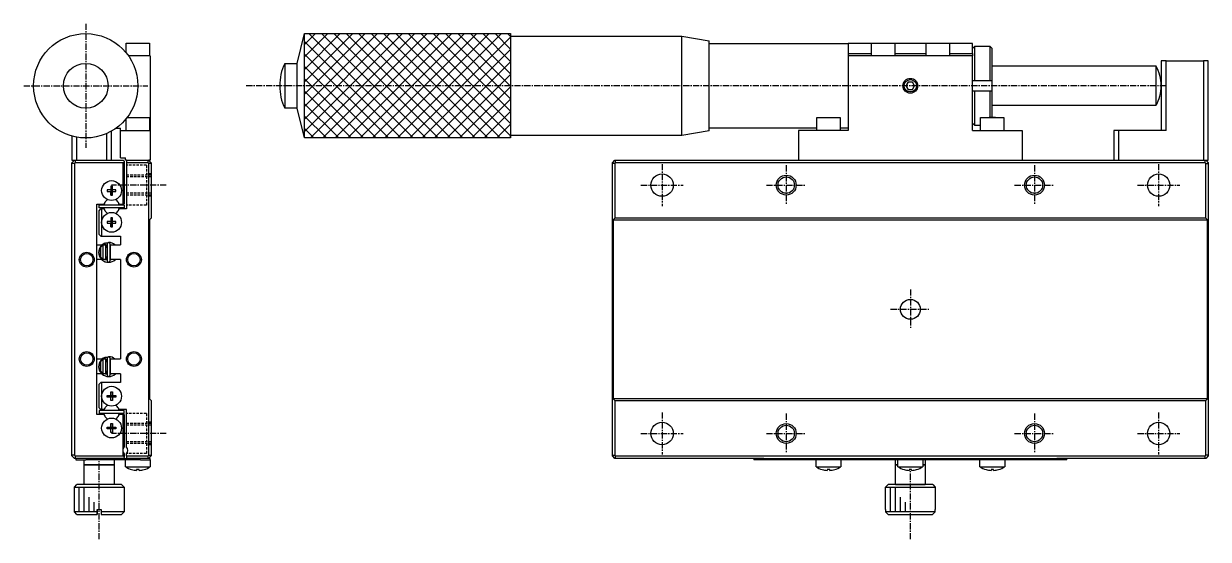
# Model space of a CAD drawing. Extents: x 32 to 545, y 32 to 338.
# Drawn here: x 306.1 to 544.7, y 162.8 to 266.6 of the extents above; entities that cross this region are included whole.
import ezdxf

# ---------------------------------------------------------------- set-up
doc = ezdxf.new("R2010")
doc.units = 0
doc.linetypes.add('CENTER', pattern=[2, 1.25, -0.25, 0.25, -0.25])
doc.linetypes.add('DASHED', pattern=[0.75, 0.5, -0.25])
doc.layers.get('0').update_dxf_attribs({"linetype": 'CONTINUOUS'})
doc.layers.add('CENTER', color=1, linetype='CENTER')

msp = doc.modelspace()

# ---------------------------------------------------------------- linework, layer by layer
at = {"color": 7, "linetype": 'CONTINUOUS'}
for p, q in [((326.8, 262.7), (331.5, 262.7)), ((326.8, 260.720234), (326.8, 262.7)), ((331.5, 262.7), (331.5, 260.1)), ((361.205071, 258.6), (362.705071, 264.6)), ((362.705071, 243.6), (362.705071, 264.6)), ((362.705071, 264.6), (404.205071, 264.6)), ((362.705071, 243.6), (362.705071, 264.6)), ((362.705071, 264.6), (404.205071, 264.6)), ((404.205071, 264.6), (404.205071, 243.6)), ((404.205071, 264.6), (404.205071, 243.6)), ((404.205071, 264.1), (438.705071, 264.1)), ((438.705071, 244.1), (438.705071, 264.1)), ((438.705071, 264.1), (444.205071, 263.183333)), ((444.205071, 245.016667), (444.205071, 263.183333)), ((444.205071, 262.6), (472.205071, 262.6)), ((476.855071, 262.6), (472.205071, 262.6)), ((472.205071, 262.6), (472.205071, 260.6)), ((476.855071, 262.7), (481.555071, 262.7)), ((476.855071, 260.1), (476.855071, 262.7)), ((481.555071, 262.7), (481.555071, 260.1)), ((487.855071, 262.6), (481.555071, 262.6)), ((487.855071, 262.7), (492.555071, 262.7)), ((487.855071, 260.1), (487.855071, 262.7)), ((492.555071, 262.7), (492.555071, 260.1)), ((497.205071, 262.6), (492.555071, 262.6)), ((497.205071, 260.6), (497.205071, 262.6)), ((331.65, 260.1), (327.266844, 260.1)), ((331.65, 260.1), (331.65, 245.1)), ((472.205071, 260.6), (472.205071, 260.1)), ((472.205071, 260.6), (476.855071, 260.6)), ((497.205071, 260.1), (472.205071, 260.1)), ((472.205071, 260.1), (472.205071, 245.1)), ((481.555071, 260.6), (487.855071, 260.6)), ((492.555071, 260.6), (497.205071, 260.6)), ((497.205071, 261.6), (497.705071, 262.1)), ((497.205071, 260.6), (497.205071, 260.1)), ((497.205071, 245.1), (497.205071, 260.1)), ((497.705071, 255.1), (497.705071, 262.1)), ((497.705071, 262.1), (500.705071, 262.1)), ((500.705071, 262.1), (500.705071, 255.1)), ((500.705071, 262.1), (501.205071, 261.6)), ((501.205071, 255.1), (501.205071, 261.6)), ((309.65, 259.6), (309.799219, 259.749219)), ((309.65, 259.508327), (309.65, 259.6)), ((358.705071, 258.6), (358.705071, 249.6)), ((358.705071, 258.6), (361.205071, 258.6)), ((361.205071, 249.6), (361.205071, 258.6)), ((501.205071, 258.1), (534.133274, 258.1)), ((534.133274, 258.1), (534.133274, 250.1)), ((535.205071, 259.1), (535.205071, 245.1)), ((536.205071, 259.1), (535.205071, 259.1)), ((536.205071, 259.1), (543.705071, 259.1)), ((536.205071, 245.1), (536.205071, 259.1)), ((543.705071, 259.1), (543.705071, 239.1)), ((544.705071, 259.1), (543.705071, 259.1)), ((544.705071, 239.1), (544.705071, 259.1)), ((484.265283, 254.846048), (483.839081, 254.092157)), ((483.839081, 254.092157), (484.265283, 254.846048)), ((483.839081, 254.092157), (484.278868, 253.346109)), ((484.278868, 253.346109), (483.839081, 254.092157)), ((485.131273, 254.853891), (484.265283, 254.846048)), ((484.278868, 253.346109), (485.144858, 253.353952)), ((485.57106, 254.107843), (485.131273, 254.853891)), ((485.144858, 253.353952), (485.57106, 254.107843)), ((497.705071, 255.1), (497.205071, 255.1)), ((497.205071, 253.1), (497.705071, 253.1)), ((500.705071, 255.1), (497.705071, 255.1)), ((497.705071, 246.1), (497.705071, 253.1)), ((497.705071, 253.1), (500.705071, 253.1)), ((501.205071, 255.1), (500.705071, 255.1)), ((500.705071, 253.1), (500.705071, 247.7)), ((500.705071, 253.1), (501.205071, 253.1)), ((501.205071, 253.1), (501.205071, 255.1)), ((501.205071, 247.7), (501.205071, 253.1)), ((361.205071, 249.6), (358.705071, 249.6)), ((362.705071, 243.6), (361.205071, 249.6)), ((534.133274, 250.1), (501.205071, 250.1)), ((326.8, 245.1), (326.8, 247.479766)), ((326.974062, 247.7), (331.5, 247.7)), ((331.5, 247.7), (331.5, 245.1)), ((465.855071, 247.7), (470.555071, 247.7)), ((465.855071, 245.1), (465.855071, 247.7)), ((470.555071, 247.7), (470.555071, 245.1)), ((497.705071, 246.1), (497.205071, 246.6)), ((498.855071, 246.1), (497.705071, 246.1)), ((498.855071, 247.7), (503.555071, 247.7)), ((498.855071, 245.1), (498.855071, 247.7)), ((501.840156, 247.7), (500.569985, 247.7)), ((503.555071, 247.7), (503.555071, 245.1)), ((315.85, 243.980217), (315.85, 239.1)), ((316.85, 239.1), (316.85, 243.755436)), ((322.85, 244.476591), (322.85, 239.1)), ((323.85, 239.1), (323.85, 244.978048)), ((324.814414, 245.6), (325.65, 245.6)), ((325.65, 245.1), (325.65, 245.6)), ((325.65, 239.6), (325.65, 245.1)), ((325.65, 245.1), (331.65, 245.1)), ((331.65, 245.1), (331.65, 239.1)), ((404.205071, 243.6), (362.705071, 243.6)), ((404.205071, 243.6), (362.705071, 243.6)), ((438.705071, 244.1), (404.205071, 244.1)), ((444.205071, 245.016667), (438.705071, 244.1)), ((465.855071, 245.6), (444.205071, 245.6)), ((472.205071, 245.1), (462.205071, 245.1)), ((462.205071, 245.1), (462.205071, 239.1)), ((472.205071, 245.6), (470.555071, 245.6)), ((497.205071, 245.1), (507.205071, 245.1)), ((507.205071, 245.1), (507.205071, 239.1)), ((525.705071, 245.1), (525.705071, 239.1)), ((526.705071, 245.1), (525.705071, 245.1)), ((536.205071, 245.1), (526.705071, 245.1)), ((526.705071, 239.1), (526.705071, 245.1)), ((316.35, 239.1), (315.85, 238.6)), ((315.85, 239.1), (316.35, 239.1)), ((315.85, 238.45), (315.85, 238.6)), ((316.35, 239.1), (316.5, 239.1)), ((316.5, 238.6), (316.35, 238.45)), ((316.5, 239.1), (326.15, 239.1)), ((316.5, 239.1), (316.5, 238.6)), ((326.15, 238.6), (316.5, 238.6)), ((325.65, 239.6), (326.65, 239.6)), ((326.15, 239.1), (326.35, 238.9)), ((326.35, 238.8), (326.15, 238.6)), ((326.15, 230.3), (326.15, 238.6)), ((326.35, 238.9), (326.35, 238.8)), ((326.35, 238.8), (326.35, 230.3)), ((326.65, 239.1), (326.65, 239.6)), ((326.85, 239.1), (326.65, 239.1)), ((326.85, 239.1), (331.2, 239.1)), ((326.85, 239.1), (326.85, 238.6)), ((331.2, 238.6), (326.85, 238.6)), ((326.85, 238.6), (326.85, 229.3)), ((331.2, 239.1), (331.35, 239.1)), ((331.2, 238.6), (331.2, 239.1)), ((331.35, 238.45), (331.2, 238.6)), ((331.85, 238.6), (331.35, 239.1)), ((331.65, 239.1), (331.35, 239.1)), ((331.85, 238.6), (331.85, 238.45)), ((424.705071, 238.6), (425.205071, 239.1)), ((424.705071, 238.45), (424.705071, 238.6)), ((425.205071, 239.1), (425.355071, 239.1)), ((425.355071, 238.6), (425.205071, 238.45)), ((425.355071, 238.6), (425.355071, 239.1)), ((425.355071, 239.1), (462.205071, 239.1)), ((544.055071, 238.6), (425.355071, 238.6)), ((462.205071, 239.1), (507.205071, 239.1)), ((507.205071, 239.1), (544.055071, 239.1)), ((544.055071, 238.6), (544.055071, 239.1)), ((544.055071, 239.1), (544.205071, 239.1)), ((544.205071, 238.45), (544.055071, 238.6)), ((544.205071, 239.1), (544.705071, 238.6)), ((544.205071, 239.1), (544.705071, 239.1)), ((544.705071, 238.6), (544.705071, 238.45)), ((316.35, 238.45), (315.85, 238.45)), ((315.85, 179.75), (315.85, 238.45)), ((316.35, 238.45), (316.35, 179.75)), ((331.35, 179.75), (331.35, 238.45)), ((331.85, 238.45), (331.35, 238.45)), ((331.85, 238.45), (331.85, 227.45)), ((424.705071, 233.8), (424.705071, 238.45)), ((425.205071, 238.45), (424.705071, 238.45)), ((425.205071, 238.45), (425.205071, 227.45)), ((544.205071, 227.45), (544.205071, 238.45)), ((544.205071, 238.45), (544.705071, 238.45)), ((544.705071, 238.45), (544.705071, 233.8)), ((323.67, 233.886361), (323.67, 233.18)), ((324.03, 233.886361), (323.67, 233.886361)), ((323.67, 233.886361), (323.67, 233.18)), ((324.03, 233.18), (324.03, 233.886361)), ((424.705071, 232.2), (424.705071, 233.8)), ((544.705071, 233.8), (544.705071, 232.2)), ((322.963639, 233.18), (322.963639, 232.82)), ((323.67, 233.18), (322.963639, 233.18)), ((322.963639, 232.82), (323.67, 232.82)), ((323.680372, 233.169628), (323.67, 233.18)), ((323.680372, 232.830372), (323.67, 232.82)), ((323.67, 232.82), (323.67, 232.113639)), ((323.67, 232.113639), (323.67, 232.82)), ((323.67, 232.113639), (324.03, 232.113639)), ((324.019628, 233.169628), (323.680372, 233.169628)), ((323.680372, 233.169628), (323.680372, 232.830372)), ((323.680372, 232.830372), (324.019628, 232.830372)), ((324.019628, 233.169628), (324.03, 233.18)), ((324.019628, 232.830372), (324.019628, 233.169628)), ((324.019628, 232.830372), (324.03, 232.82)), ((324.736361, 233.18), (324.03, 233.18)), ((324.03, 232.82), (324.736361, 232.82)), ((324.03, 232.113639), (324.03, 232.82)), ((324.736361, 232.82), (324.736361, 233.18)), ((424.705071, 227.4), (424.705071, 232.2)), ((544.705071, 232.2), (544.705071, 227.4)), ((320.85, 187.9), (320.85, 230.3)), ((320.85, 230.3), (322.305588, 230.3)), ((326.35, 230.1), (321.35, 230.1)), ((321.35, 229.5), (321.35, 230.1)), ((326.35, 229.5), (321.35, 229.5)), ((321.35, 228.95), (321.7, 229.3)), ((321.85, 229.3), (321.7, 229.3)), ((322.305588, 229.3), (321.85, 229.3)), ((321.85, 229.3), (321.85, 226.6)), ((322.475185, 230.59375), (322.305588, 230.3)), ((322.305588, 229.3), (322.475185, 229.00625)), ((325.394412, 230.3), (325.224815, 230.59375)), ((325.224815, 229.00625), (325.394412, 229.3)), ((325.394412, 230.3), (326.15, 230.3)), ((326.85, 229.3), (325.394412, 229.3)), ((326.15, 230.3), (326.35, 230.3)), ((326.35, 230.1), (326.35, 229.5)), ((321.35, 224.15), (321.35, 228.95)), ((322.963639, 226.78), (322.963639, 226.42)), ((323.67, 226.78), (322.963639, 226.78)), ((323.67, 227.486361), (323.67, 226.78)), ((324.03, 227.486361), (323.67, 227.486361)), ((323.67, 227.486361), (323.67, 226.78)), ((323.680372, 226.769628), (323.67, 226.78)), ((324.019628, 226.769628), (323.680372, 226.769628)), ((323.680372, 226.769628), (323.680372, 226.430372)), ((324.019628, 226.769628), (324.03, 226.78)), ((324.019628, 226.430372), (324.019628, 226.769628)), ((324.03, 226.78), (324.03, 227.486361)), ((324.736361, 226.78), (324.03, 226.78)), ((324.736361, 226.42), (324.736361, 226.78)), ((331.85, 227.45), (331.5, 227.1)), ((331.5, 227.1), (331.5, 191.1)), ((424.705071, 225.8), (424.705071, 227.4)), ((425.205071, 227.45), (424.855071, 227.1)), ((424.855071, 227.1), (424.855071, 191.1)), ((424.855071, 227.1), (544.555071, 227.1)), ((544.205071, 227.45), (425.205071, 227.45)), ((544.555071, 227.1), (544.205071, 227.45)), ((544.555071, 191.1), (544.555071, 227.1)), ((544.705071, 227.4), (544.705071, 225.8)), ((321.85, 226.6), (321.85, 223.8)), ((322.963639, 226.42), (323.67, 226.42)), ((323.680372, 226.430372), (323.67, 226.42)), ((323.67, 226.42), (323.67, 225.713639)), ((323.67, 225.713639), (323.67, 226.42)), ((323.67, 225.713639), (324.03, 225.713639)), ((323.680372, 226.430372), (324.019628, 226.430372)), ((324.019628, 226.430372), (324.03, 226.42)), ((324.03, 226.42), (324.736361, 226.42)), ((324.03, 225.713639), (324.03, 226.42)), ((424.705071, 192.4), (424.705071, 225.8)), ((544.705071, 225.8), (544.705071, 192.4)), ((320.85, 222.1), (321.972212, 222.1)), ((321.7, 223.8), (321.35, 224.15)), ((322.15, 222.045683), (321.65, 221.516515)), ((321.7, 223.8), (321.85, 223.8)), ((321.85, 223.8), (325.65, 223.8)), ((322.15, 222.045683), (322.15, 222.1)), ((322.15, 222.1), (322.65, 222.1)), ((322.15, 219.154317), (322.15, 222.045683)), ((322.448763, 222.392343), (322.465435, 222.399494)), ((322.464893, 222.399333), (322.54103, 222.142141)), ((322.469742, 222.393847), (322.470235, 222.398225)), ((322.469764, 222.38835), (322.469742, 222.393847)), ((322.470301, 222.381765), (322.469764, 222.38835)), ((322.470235, 222.398225), (322.4716, 222.402135)), ((322.47135, 222.374129), (322.470301, 222.381765)), ((322.472904, 222.365485), (322.47135, 222.374129)), ((322.4716, 222.402135), (322.47378, 222.404162)), ((322.474956, 222.355884), (322.472904, 222.365485)), ((322.47378, 222.404162), (322.505363, 222.416491)), ((322.477493, 222.345378), (322.474956, 222.355884)), ((322.480502, 222.334029), (322.477493, 222.345378)), ((322.483964, 222.321899), (322.480502, 222.334029)), ((322.487861, 222.309058), (322.483964, 222.321899)), ((322.492169, 222.295579), (322.487861, 222.309058)), ((322.496866, 222.281538), (322.492169, 222.295579)), ((322.501924, 222.267016), (322.496866, 222.281538)), ((322.507315, 222.252093), (322.501924, 222.267016)), ((322.505363, 222.416491), (322.53929, 222.427868)), ((322.513007, 222.236856), (322.507315, 222.252093)), ((322.518969, 222.221389), (322.513007, 222.236856)), ((322.525167, 222.205782), (322.518969, 222.221389)), ((322.531565, 222.190123), (322.525167, 222.205782)), ((322.527395, 222.424494), (323.217594, 222.557427)), ((322.538127, 222.1745), (322.531565, 222.190123)), ((322.544817, 222.159002), (322.538127, 222.1745)), ((322.53929, 222.427868), (322.573734, 222.437534)), ((322.54103, 222.142141), (322.560912, 222.099999)), ((322.551596, 222.143718), (322.544817, 222.159002)), ((322.558426, 222.128733), (322.551596, 222.143718)), ((322.565267, 222.114133), (322.558426, 222.128733)), ((322.572082, 222.1), (322.565267, 222.114133)), ((322.573734, 222.437534), (322.608607, 222.445466)), ((322.608607, 222.445466), (322.643825, 222.451645)), ((322.644992, 221.989148), (322.632528, 221.983856)), ((322.643825, 222.451645), (322.679301, 222.456055)), ((322.652559, 221.991095), (322.64728, 221.988955)), ((322.65, 222.1), (322.65, 219.1)), ((322.66537, 221.995756), (322.652559, 221.991095)), ((322.678405, 221.999756), (322.66537, 221.995756)), ((322.69163, 222.003084), (322.678405, 221.999756)), ((322.679301, 222.456055), (322.714948, 222.458688)), ((322.705008, 222.00573), (322.69163, 222.003084)), ((322.718503, 222.007686), (322.705008, 222.00573)), ((322.714948, 222.458688), (322.75068, 222.459538)), ((322.73208, 222.008946), (322.718503, 222.007686)), ((322.745701, 222.009506), (322.73208, 222.008946)), ((322.759329, 222.009367), (322.745701, 222.009506)), ((322.75068, 222.459538), (322.786409, 222.458601)), ((322.772927, 222.008528), (322.759329, 222.009367)), ((322.786459, 222.006994), (322.772927, 222.008528)), ((322.786409, 222.458601), (322.822047, 222.455881)), ((322.799888, 222.00477), (322.786459, 222.006994)), ((322.813179, 222.001863), (322.799888, 222.00477)), ((322.826298, 221.998284), (322.813179, 222.001863)), ((322.822047, 222.455881), (322.857508, 222.451384)), ((322.839209, 221.994043), (322.826298, 221.998284)), ((322.85188, 221.989154), (322.839209, 221.994043)), ((322.85, 221.990311), (322.85, 221.6)), ((322.86428, 221.983632), (322.85188, 221.989154)), ((322.857508, 222.451384), (322.892705, 222.445121)), ((322.876377, 221.977494), (322.86428, 221.983632)), ((322.888142, 221.970758), (322.876377, 221.977494)), ((322.899547, 221.963444), (322.888142, 221.970758)), ((322.892705, 222.445121), (322.927553, 222.437108)), ((322.910564, 221.955572), (322.899547, 221.963444)), ((322.921168, 221.947163), (322.910564, 221.955572)), ((322.931336, 221.938242), (322.921168, 221.947163)), ((322.927553, 222.437108), (322.961965, 222.427364)), ((322.941043, 221.928831), (322.931336, 221.938242)), ((322.950269, 221.918956), (322.941043, 221.928831)), ((322.958992, 221.908642), (322.950269, 221.918956)), ((322.967195, 221.897914), (322.958992, 221.908642)), ((322.961965, 222.427364), (322.995858, 222.415911)), ((322.974859, 221.886801), (322.967195, 221.897914)), ((322.981969, 221.875328), (322.974859, 221.886801)), ((322.988509, 221.863525), (322.981969, 221.875328)), ((322.994465, 221.851419), (322.988509, 221.863525)), ((322.995858, 222.415911), (323.029149, 222.402778)), ((323.020184, 218.783916), (323.020184, 222.333916)), ((323.029149, 222.402778), (323.030797, 222.402078)), ((323.470184, 222.333916), (323.470184, 218.783916)), ((323.650019, 222.055994), (323.470247, 222.09355)), ((323.65, 221.6), (323.65, 222.1)), ((323.65, 219.1), (323.65, 222.1)), ((323.65, 222.1), (325.65, 222.1)), ((325.65, 223.8), (325.65, 222.1)), ((321.65, 221.516515), (321.65, 219.683485)), ((321.65, 219.683485), (321.65, 221.516515)), ((321.65, 219.683485), (322.15, 219.154317)), ((322.65, 221.6), (323.020184, 221.6)), ((323.020184, 219.6), (322.65, 219.6)), ((322.85, 219.6), (322.85, 219.127521)), ((322.999826, 221.83904), (322.994465, 221.851419)), ((323.004579, 221.826416), (322.999826, 221.83904)), ((323.008715, 221.813577), (323.004579, 221.826416)), ((323.012226, 221.800553), (323.008715, 221.813577)), ((323.015104, 221.787374), (323.012226, 221.800553)), ((323.017343, 221.774071), (323.015104, 221.787374)), ((323.018938, 221.760674), (323.017343, 221.774071)), ((323.019885, 221.747214), (323.018938, 221.760674)), ((323.020184, 221.734432), (323.019885, 221.747214)), ((323.470184, 221.6), (323.65, 221.6)), ((323.65, 219.6), (323.470184, 219.6)), ((323.65, 219.6), (323.65, 221.6)), ((323.65, 219.6), (323.65, 221.6)), ((323.65, 219.1), (323.65, 219.6)), ((321.878832, 219.1), (320.85, 219.1)), ((321.878973, 219.1), (321.878872, 219.1)), ((322.15, 219.1), (322.15, 219.154317)), ((322.65, 219.1), (322.15, 219.1)), ((322.474263, 218.714617), (322.453256, 218.723542)), ((322.530153, 218.692842), (322.47378, 218.713669)), ((322.64728, 219.128876), (322.660406, 219.123794)), ((322.660406, 219.123794), (322.673324, 219.119548)), ((322.673324, 219.119548), (322.686449, 219.115965)), ((322.686449, 219.115965), (322.699747, 219.113056)), ((322.699747, 219.113056), (322.713182, 219.110832)), ((322.713182, 219.110832), (322.72672, 219.109299)), ((322.72672, 219.109299), (322.740323, 219.108462)), ((322.740323, 219.108462), (322.753954, 219.108325)), ((322.753954, 219.108325), (322.767577, 219.108889)), ((322.767577, 219.108889), (322.781155, 219.110152)), ((322.781155, 219.110152), (322.794651, 219.112109)), ((322.794651, 219.112109), (322.808029, 219.114757)), ((322.808029, 219.114757), (322.821251, 219.118085)), ((322.821251, 219.118085), (322.834284, 219.122085)), ((322.834284, 219.122085), (322.847093, 219.126743)), ((322.847093, 219.126743), (322.859644, 219.132046)), ((322.859644, 219.132046), (322.871905, 219.137978)), ((322.871905, 219.137978), (322.883844, 219.14452)), ((322.883844, 219.14452), (322.895433, 219.151655)), ((322.895433, 219.151655), (322.906642, 219.159361)), ((322.906642, 219.159361), (322.917445, 219.167616)), ((322.917445, 219.167616), (322.927815, 219.176398)), ((322.927815, 219.176398), (322.937729, 219.185681)), ((322.937729, 219.185681), (322.947163, 219.195441)), ((322.947163, 219.195441), (322.956098, 219.205652)), ((322.956098, 219.205652), (322.964512, 219.216286)), ((322.964512, 219.216286), (322.972387, 219.227317)), ((322.972387, 219.227317), (322.979708, 219.238717)), ((322.979708, 219.238717), (322.986458, 219.250456)), ((322.986458, 219.250456), (322.992623, 219.262505)), ((322.992623, 219.262505), (322.99819, 219.274836)), ((322.99819, 219.274836), (323.003149, 219.287418)), ((323.003149, 219.287418), (323.00749, 219.300222)), ((323.00749, 219.300222), (323.011204, 219.313216)), ((323.011204, 219.313216), (323.014283, 219.32637)), ((323.014283, 219.32637), (323.016722, 219.339654)), ((323.016722, 219.339654), (323.018517, 219.353037)), ((323.018517, 219.353037), (323.019664, 219.366488)), ((323.019664, 219.366488), (323.020161, 219.379975)), ((323.020161, 219.379975), (323.020184, 219.383399)), ((323.470246, 219.024597), (323.770722, 219.099647)), ((325.65, 219.1), (323.65, 219.1)), ((325.65, 219.1), (325.65, 199.1)), ((320.85, 199.1), (321.972212, 199.1)), ((322.15, 199.045683), (321.65, 198.516515)), ((321.65, 198.516515), (321.65, 196.683485)), ((321.65, 196.683485), (321.65, 198.516515)), ((322.15, 199.045683), (322.15, 199.1)), ((322.15, 199.1), (322.65, 199.1)), ((322.15, 196.154317), (322.15, 199.045683)), ((322.448763, 199.392343), (322.471447, 199.402028)), ((322.464893, 199.399333), (322.54103, 199.142141)), ((322.46973, 199.393573), (322.470193, 199.398004)), ((322.46978, 199.38803), (322.46973, 199.393573)), ((322.470341, 199.381406), (322.46978, 199.38803)), ((322.470193, 199.398004), (322.47156, 199.402067)), ((322.471413, 199.373738), (322.470341, 199.381406)), ((322.472987, 199.365069), (322.471413, 199.373738)), ((322.47156, 199.402067), (322.47378, 199.404162)), ((322.475055, 199.35545), (322.472987, 199.365069)), ((322.47378, 199.404162), (322.505363, 199.416491)), ((322.477607, 199.344933), (322.475055, 199.35545)), ((322.480626, 199.333578), (322.477607, 199.344933)), ((322.484096, 199.32145), (322.480626, 199.333578)), ((322.487998, 199.308617), (322.484096, 199.32145)), ((322.49231, 199.29515), (322.487998, 199.308617)), ((322.497007, 199.281128), (322.49231, 199.29515)), ((322.502062, 199.266628), (322.497007, 199.281128)), ((322.507447, 199.251732), (322.502062, 199.266628)), ((322.505363, 199.416491), (322.53929, 199.427868)), ((322.513133, 199.236525), (322.507447, 199.251732)), ((322.519085, 199.221092), (322.513133, 199.236525)), ((322.525272, 199.20552), (322.519085, 199.221092)), ((322.531658, 199.189898), (322.525272, 199.20552)), ((322.527395, 199.424494), (323.217594, 199.557427)), ((322.538207, 199.174314), (322.531658, 199.189898)), ((322.544882, 199.158855), (322.538207, 199.174314)), ((322.53929, 199.427868), (322.573734, 199.437534)), ((322.54103, 199.142141), (322.560912, 199.099999)), ((322.551645, 199.143609), (322.544882, 199.158855)), ((322.558458, 199.128662), (322.551645, 199.143609)), ((322.565284, 199.114098), (322.558458, 199.128662)), ((322.572082, 199.1), (322.565284, 199.114098)), ((322.573734, 199.437534), (322.608607, 199.445466)), ((322.608607, 199.445466), (322.643825, 199.451645)), ((322.644992, 198.989148), (322.632528, 198.983856)), ((322.643825, 199.451645), (322.679301, 199.456055)), ((322.652559, 198.991095), (322.64728, 198.988955)), ((322.65, 199.1), (322.65, 196.1)), ((322.65, 198.6), (323.020184, 198.6)), ((322.66537, 198.995756), (322.652559, 198.991095)), ((322.678405, 198.999756), (322.66537, 198.995756)), ((322.69163, 199.003084), (322.678405, 198.999756)), ((322.679301, 199.456055), (322.714948, 199.458688)), ((322.705008, 199.00573), (322.69163, 199.003084)), ((322.718503, 199.007686), (322.705008, 199.00573)), ((322.714948, 199.458688), (322.75068, 199.459538)), ((322.73208, 199.008946), (322.718503, 199.007686)), ((322.745701, 199.009506), (322.73208, 199.008946)), ((322.759329, 199.009367), (322.745701, 199.009506)), ((322.75068, 199.459538), (322.786409, 199.458601)), ((322.772927, 199.008528), (322.759329, 199.009367)), ((322.786459, 199.006994), (322.772927, 199.008528)), ((322.786409, 199.458601), (322.822047, 199.455881)), ((322.799888, 199.00477), (322.786459, 199.006994)), ((322.813179, 199.001863), (322.799888, 199.00477)), ((322.826298, 198.998284), (322.813179, 199.001863)), ((322.822047, 199.455881), (322.857508, 199.451384)), ((322.839209, 198.994043), (322.826298, 198.998284)), ((322.85188, 198.989154), (322.839209, 198.994043)), ((322.85, 198.990311), (322.85, 198.6)), ((322.86428, 198.983632), (322.85188, 198.989154)), ((322.857508, 199.451384), (322.892705, 199.445121)), ((322.876377, 198.977494), (322.86428, 198.983632)), ((322.888142, 198.970758), (322.876377, 198.977494)), ((322.899547, 198.963444), (322.888142, 198.970758)), ((322.892705, 199.445121), (322.927553, 199.437108)), ((322.910564, 198.955572), (322.899547, 198.963444)), ((322.921168, 198.947163), (322.910564, 198.955572)), ((322.931336, 198.938242), (322.921168, 198.947163)), ((322.927553, 199.437108), (322.961965, 199.427364)), ((322.941043, 198.928831), (322.931336, 198.938242)), ((322.950269, 198.918956), (322.941043, 198.928831)), ((322.958992, 198.908642), (322.950269, 198.918956)), ((322.967195, 198.897914), (322.958992, 198.908642)), ((322.961965, 199.427364), (322.995858, 199.415911)), ((322.974859, 198.886801), (322.967195, 198.897914)), ((322.981969, 198.875328), (322.974859, 198.886801)), ((322.988509, 198.863525), (322.981969, 198.875328)), ((322.994465, 198.851419), (322.988509, 198.863525)), ((322.999826, 198.83904), (322.994465, 198.851419)), ((322.995858, 199.415911), (323.029149, 199.402778)), ((323.004579, 198.826416), (322.999826, 198.83904)), ((323.008715, 198.813577), (323.004579, 198.826416)), ((323.012226, 198.800553), (323.008715, 198.813577)), ((323.015104, 198.787374), (323.012226, 198.800553)), ((323.017343, 198.774071), (323.015104, 198.787374)), ((323.018938, 198.760674), (323.017343, 198.774071)), ((323.019885, 198.747214), (323.018938, 198.760674)), ((323.020184, 198.734432), (323.019885, 198.747214)), ((323.020184, 195.783916), (323.020184, 199.333916)), ((323.029149, 199.402778), (323.030797, 199.402078)), ((323.470184, 199.333916), (323.470184, 195.783916)), ((323.470184, 198.6), (323.65, 198.6)), ((323.650019, 199.055994), (323.470247, 199.09355)), ((323.65, 198.6), (323.65, 199.1)), ((323.65, 196.1), (323.65, 199.1)), ((323.65, 199.1), (325.65, 199.1)), ((323.65, 196.6), (323.65, 198.6)), ((323.65, 196.6), (323.65, 198.6)), ((321.878832, 196.1), (320.85, 196.1)), ((321.65, 196.683485), (322.15, 196.154317)), ((321.878973, 196.1), (321.878872, 196.1)), ((322.15, 196.1), (322.15, 196.154317)), ((322.65, 196.1), (322.15, 196.1)), ((322.474263, 195.714617), (322.453256, 195.723542)), ((322.468753, 195.71785), (322.465126, 195.718464)), ((322.530153, 195.692842), (322.47378, 195.713669)), ((322.64728, 196.128876), (322.660406, 196.123794)), ((323.020184, 196.6), (322.65, 196.6)), ((322.660406, 196.123794), (322.673324, 196.119548)), ((322.673324, 196.119548), (322.686449, 196.115965)), ((322.686449, 196.115965), (322.699747, 196.113056)), ((322.699747, 196.113056), (322.713182, 196.110832)), ((322.713182, 196.110832), (322.72672, 196.109299)), ((322.72672, 196.109299), (322.740323, 196.108462)), ((322.740323, 196.108462), (322.753954, 196.108325)), ((322.753954, 196.108325), (322.767577, 196.108889)), ((322.767577, 196.108889), (322.781155, 196.110152)), ((322.781155, 196.110152), (322.794651, 196.112109)), ((322.794651, 196.112109), (322.808029, 196.114757)), ((322.808029, 196.114757), (322.821251, 196.118085)), ((322.821251, 196.118085), (322.834284, 196.122085)), ((322.834284, 196.122085), (322.847093, 196.126743)), ((322.847093, 196.126743), (322.859644, 196.132046)), ((322.85, 196.6), (322.85, 196.127521)), ((322.859644, 196.132046), (322.871905, 196.137978)), ((322.871905, 196.137978), (322.883844, 196.14452)), ((322.883844, 196.14452), (322.895433, 196.151655)), ((322.895433, 196.151655), (322.906642, 196.159361)), ((322.906642, 196.159361), (322.917445, 196.167616)), ((322.917445, 196.167616), (322.927815, 196.176398)), ((322.927815, 196.176398), (322.937729, 196.185681)), ((322.937729, 196.185681), (322.947163, 196.195441)), ((322.947163, 196.195441), (322.956098, 196.205652)), ((322.956098, 196.205652), (322.964512, 196.216286)), ((322.964512, 196.216286), (322.972387, 196.227317)), ((322.972387, 196.227317), (322.979708, 196.238717)), ((322.979708, 196.238717), (322.986458, 196.250456)), ((322.986458, 196.250456), (322.992623, 196.262505)), ((322.992623, 196.262505), (322.99819, 196.274836)), ((322.99819, 196.274836), (323.003149, 196.287418)), ((323.003149, 196.287418), (323.00749, 196.300222)), ((323.00749, 196.300222), (323.011204, 196.313216)), ((323.011204, 196.313216), (323.014283, 196.32637)), ((323.014283, 196.32637), (323.016722, 196.339654)), ((323.016722, 196.339654), (323.018517, 196.353037)), ((323.018517, 196.353037), (323.019664, 196.366488)), ((323.019664, 196.366488), (323.020161, 196.379975)), ((323.020161, 196.379975), (323.020184, 196.383399)), ((323.65, 196.6), (323.470184, 196.6)), ((323.470246, 196.024597), (323.770722, 196.099647)), ((323.65, 196.1), (323.65, 196.6)), ((325.65, 196.1), (323.65, 196.1)), ((325.65, 196.1), (325.65, 194.4)), ((321.35, 194.05), (321.7, 194.4)), ((321.35, 189.25), (321.35, 194.05)), ((321.85, 194.4), (321.7, 194.4)), ((321.85, 194.4), (321.85, 191.6)), ((325.65, 194.4), (321.85, 194.4)), ((321.85, 191.6), (321.85, 188.9)), ((322.963639, 191.42), (322.963639, 191.78)), ((322.963639, 191.78), (323.67, 191.78)), ((323.67, 191.42), (322.963639, 191.42)), ((323.67, 191.78), (323.67, 192.486361)), ((323.67, 192.486361), (324.03, 192.486361)), ((323.67, 192.486361), (323.67, 191.78)), ((323.680372, 191.769628), (323.67, 191.78)), ((323.680372, 191.430372), (323.67, 191.42)), ((323.67, 190.713639), (323.67, 191.42)), ((323.67, 190.713639), (323.67, 191.42)), ((323.680372, 191.769628), (324.019628, 191.769628)), ((323.680372, 191.430372), (323.680372, 191.769628)), ((324.019628, 191.430372), (323.680372, 191.430372)), ((324.019628, 191.769628), (324.03, 191.78)), ((324.019628, 191.769628), (324.019628, 191.430372)), ((324.019628, 191.430372), (324.03, 191.42)), ((324.03, 192.486361), (324.03, 191.78)), ((324.03, 191.78), (324.736361, 191.78)), ((324.03, 191.42), (324.03, 190.713639)), ((324.736361, 191.42), (324.03, 191.42)), ((324.736361, 191.78), (324.736361, 191.42)), ((331.5, 191.1), (331.85, 190.75)), ((424.705071, 190.8), (424.705071, 192.4)), ((424.855071, 191.1), (425.205071, 190.75)), ((544.555071, 191.1), (424.855071, 191.1)), ((544.205071, 190.75), (544.555071, 191.1)), ((544.705071, 192.4), (544.705071, 190.8)), ((321.7, 188.9), (321.35, 189.25)), ((321.35, 188.7), (321.35, 188.1)), ((326.35, 188.7), (321.35, 188.7)), ((321.7, 188.9), (321.85, 188.9)), ((322.305588, 188.9), (321.85, 188.9)), ((322.475185, 189.19375), (322.305588, 188.9)), ((324.03, 190.713639), (323.67, 190.713639)), ((325.394412, 188.9), (325.224815, 189.19375)), ((326.85, 188.9), (325.394412, 188.9)), ((326.35, 188.1), (326.35, 188.7)), ((326.85, 181.361438), (326.85, 188.9)), ((331.85, 190.75), (331.85, 179.75)), ((424.705071, 186), (424.705071, 190.8)), ((425.205071, 190.75), (425.205071, 179.75)), ((425.205071, 190.75), (544.205071, 190.75)), ((544.205071, 179.75), (544.205071, 190.75)), ((544.705071, 190.8), (544.705071, 186)), ((322.305588, 187.9), (320.85, 187.9)), ((326.35, 188.1), (321.35, 188.1)), ((322.305588, 187.9), (322.475185, 187.60625)), ((323.67, 185.38), (323.67, 186.086361)), ((323.67, 186.086361), (324.03, 186.086361)), ((323.67, 186.086361), (323.67, 185.38)), ((324.03, 186.086361), (324.03, 185.38)), ((325.224815, 187.60625), (325.394412, 187.9)), ((326.15, 187.9), (325.394412, 187.9)), ((326.15, 181.01225), (326.15, 187.9)), ((326.35, 187.9), (326.15, 187.9)), ((326.35, 187.9), (326.35, 181.361438)), ((322.963639, 185.02), (322.963639, 185.38)), ((322.963639, 185.38), (323.67, 185.38)), ((323.67, 185.02), (322.963639, 185.02)), ((323.680372, 185.369628), (323.67, 185.38)), ((323.680372, 185.030372), (323.67, 185.02)), ((323.67, 184.313639), (323.67, 185.02)), ((323.67, 184.313639), (323.67, 185.02)), ((324.03, 184.313639), (323.67, 184.313639)), ((323.680372, 185.369628), (324.019628, 185.369628)), ((323.680372, 185.030372), (323.680372, 185.369628)), ((324.019628, 185.030372), (323.680372, 185.030372)), ((324.019628, 185.369628), (324.03, 185.38)), ((324.019628, 185.369628), (324.019628, 185.030372)), ((324.019628, 185.030372), (324.03, 185.02)), ((324.03, 185.38), (324.736361, 185.38)), ((324.03, 185.02), (324.03, 184.313639)), ((324.736361, 185.02), (324.03, 185.02)), ((324.736361, 185.38), (324.736361, 185.02)), ((424.705071, 184.4), (424.705071, 186)), ((424.705071, 179.75), (424.705071, 184.4)), ((544.705071, 186), (544.705071, 184.4)), ((544.705071, 184.4), (544.705071, 179.75)), ((316.35, 179.75), (315.85, 179.75)), ((315.85, 179.6), (315.85, 179.75)), ((316.35, 179.1), (315.85, 179.6)), ((316.35, 179.75), (316.5, 179.6)), ((316.5, 179.1), (316.35, 179.1)), ((316.5, 179.6), (326.15, 179.6)), ((316.5, 179.6), (316.5, 179.1)), ((326.15, 179.1), (316.5, 179.1)), ((316.65, 179.1), (316.65, 178.8)), ((326.15, 179.6), (326.15, 180.38775)), ((326.15, 179.6), (326.35, 179.4)), ((326.35, 179.3), (326.15, 179.1)), ((326.15, 179.1), (326.85, 179.1)), ((326.35, 180.038562), (326.35, 179.4)), ((326.35, 179.4), (326.35, 179.3)), ((326.85, 179.6), (326.85, 180.038562)), ((326.85, 179.6), (331.2, 179.6)), ((326.85, 179.6), (326.85, 179.1)), ((331.2, 179.1), (326.85, 179.1)), ((331.2, 179.6), (331.35, 179.75)), ((331.2, 179.1), (331.2, 179.6)), ((331.35, 179.1), (331.2, 179.1)), ((331.35, 179.75), (331.85, 179.75)), ((331.35, 179.1), (331.85, 179.6)), ((331.65, 179.1), (331.35, 179.1)), ((331.65, 178.8), (331.65, 179.1)), ((331.85, 179.75), (331.85, 179.6)), ((424.705071, 179.75), (425.205071, 179.75)), ((424.705071, 179.6), (424.705071, 179.75)), ((425.205071, 179.1), (424.705071, 179.6)), ((425.205071, 179.75), (425.355071, 179.6)), ((425.355071, 179.1), (425.205071, 179.1)), ((425.355071, 179.1), (425.355071, 179.6)), ((425.355071, 179.6), (544.055071, 179.6)), ((454.151505, 179.1), (425.355071, 179.1)), ((453.205071, 179.1), (453.205071, 178.8)), ((455.205071, 179.1), (454.151505, 179.1)), ((455.205071, 179.1), (514.205071, 179.1)), ((515.258636, 179.1), (514.205071, 179.1)), ((544.055071, 179.1), (515.258636, 179.1)), ((516.205071, 178.8), (516.205071, 179.1)), ((544.055071, 179.6), (544.205071, 179.75)), ((544.055071, 179.1), (544.055071, 179.6)), ((544.205071, 179.1), (544.055071, 179.1)), ((544.705071, 179.75), (544.205071, 179.75)), ((544.705071, 179.6), (544.205071, 179.1)), ((544.705071, 179.75), (544.705071, 179.6)), ((316.65, 178.8), (318.65, 178.8)), ((318.35, 177.8), (318.35, 178.8)), ((318.35, 177.8), (324.35, 177.8)), ((324.35, 177.8), (318.35, 177.8)), ((318.35, 173.8), (318.35, 177.8)), ((328.075, 178.8), (318.65, 178.8)), ((324.35, 178.8), (324.35, 177.8)), ((324.35, 177.8), (324.35, 173.8)), ((326.65, 177.408343), (326.65, 178.8)), ((326.65, 177.408343), (331.65, 177.408343)), ((327.89141, 176.837419), (327.888067, 176.830564)), ((329.65, 178.8), (328.075, 178.8)), ((328.89, 176.837419), (328.89, 176.665047)), ((329.41, 176.837419), (328.89, 176.837419)), ((329.41, 176.665047), (329.41, 176.837419)), ((329.65, 178.8), (331.65, 178.8)), ((330.411933, 176.830564), (330.40859, 176.837419)), ((331.65, 178.8), (331.65, 177.408343)), ((516.205071, 178.8), (453.205071, 178.8)), ((465.705071, 177.408343), (465.705071, 178.8)), ((465.705071, 177.408343), (468.205071, 177.408343)), ((466.946481, 176.837419), (466.943138, 176.830564)), ((467.945071, 176.837419), (467.945071, 176.665047)), ((468.465071, 176.837419), (467.945071, 176.837419)), ((468.205071, 177.408343), (470.705071, 177.408343)), ((468.465071, 176.665047), (468.465071, 176.837419)), ((469.467003, 176.830564), (469.46366, 176.837419)), ((470.705071, 178.8), (470.705071, 177.408343)), ((481.705071, 177.8), (481.705071, 178.8)), ((481.705071, 177.8), (482.205071, 177.8)), ((482.205071, 177.8), (481.705071, 177.8)), ((481.705071, 173.8), (481.705071, 177.8)), ((482.205071, 177.408343), (482.205071, 178.8)), ((482.205071, 177.408343), (484.705071, 177.408343)), ((483.446481, 176.837419), (483.443138, 176.830564)), ((484.445071, 176.837419), (484.445071, 176.665047)), ((484.965071, 176.837419), (484.445071, 176.837419)), ((484.705071, 177.408343), (487.205071, 177.408343)), ((484.965071, 176.665047), (484.965071, 176.837419)), ((485.967003, 176.830564), (485.96366, 176.837419)), ((487.205071, 178.8), (487.205071, 177.408343)), ((487.205071, 177.8), (487.705071, 177.8)), ((487.705071, 177.8), (487.205071, 177.8)), ((487.705071, 178.8), (487.705071, 177.8)), ((487.705071, 177.8), (487.705071, 173.8)), ((498.705071, 177.408343), (498.705071, 178.8)), ((498.705071, 177.408343), (501.205071, 177.408343)), ((499.946481, 176.837419), (499.943138, 176.830564)), ((500.945071, 176.837419), (500.945071, 176.665047)), ((501.465071, 176.837419), (500.945071, 176.837419)), ((501.205071, 177.408343), (503.705071, 177.408343)), ((501.465071, 176.665047), (501.465071, 176.837419)), ((502.467003, 176.830564), (502.46366, 176.837419)), ((503.705071, 178.8), (503.705071, 177.408343)), ((316.35, 173.3), (316.85, 173.8)), ((316.35, 173.3), (326.35, 173.3)), ((316.35, 168.3), (316.35, 173.3)), ((325.85, 173.8), (316.85, 173.8)), ((325.85, 173.8), (326.35, 173.3)), ((326.35, 173.3), (326.35, 168.3)), ((479.705071, 173.3), (480.205071, 173.8)), ((479.705071, 173.3), (489.705071, 173.3)), ((479.705071, 168.8), (479.705071, 173.3)), ((481.705071, 173.8), (480.205071, 173.8)), ((489.205071, 173.8), (480.205071, 173.8)), ((487.705071, 173.8), (481.705071, 173.8)), ((481.705071, 173.8), (487.705071, 173.8)), ((489.205071, 173.8), (487.705071, 173.8)), ((489.205071, 173.8), (489.705071, 173.3)), ((489.705071, 173.3), (489.705071, 168.8)), ((320.95, 168.3), (316.35, 168.3)), ((316.85, 167.8), (316.35, 168.3)), ((316.85, 167.8), (320.95, 167.8)), ((320.95, 168.8), (320.95, 168.3)), ((320.95, 168.3), (320.95, 168.8)), ((320.95, 168.8), (321.75, 168.8)), ((320.95, 167.8), (320.95, 168.3)), ((320.95, 168.3), (320.95, 167.8)), ((321.75, 168.8), (321.75, 168.3)), ((326.35, 168.3), (321.75, 168.3)), ((321.75, 168.3), (321.75, 167.8)), ((321.75, 167.8), (325.85, 167.8)), ((326.35, 168.3), (325.85, 167.8)), ((479.705071, 168.8), (479.721096, 168.8)), ((479.721096, 168.8), (479.721096, 168.3)), ((489.689045, 168.3), (479.721096, 168.3)), ((479.721096, 168.3), (480.222884, 167.8)), ((480.222884, 167.8), (489.187258, 167.8)), ((489.187258, 167.8), (489.689045, 168.3)), ((489.689045, 168.8), (489.705071, 168.8)), ((489.689045, 168.3), (489.689045, 168.8))]:
    msp.add_line(p, q, dxfattribs=at)
at = {"color": 3, "linetype": 'CONTINUOUS'}
for p, q in [((362.705071, 262.405071), (364.9, 264.6)), ((362.705071, 259.905071), (367.4, 264.6)), ((362.705071, 257.405071), (369.9, 264.6)), ((362.705071, 254.905071), (372.4, 264.6)), ((362.705071, 252.405071), (374.9, 264.6)), ((362.705071, 249.905071), (377.4, 264.6)), ((362.705071, 247.405071), (379.9, 264.6)), ((362.705071, 244.905071), (382.4, 264.6)), ((362.705071, 262.994929), (382.1, 243.6)), ((363.6, 264.6), (384.6, 243.6)), ((363.9, 243.6), (384.9, 264.6)), ((366.1, 264.6), (387.1, 243.6)), ((366.4, 243.6), (387.4, 264.6)), ((368.6, 264.6), (389.6, 243.6)), ((368.9, 243.6), (389.9, 264.6)), ((371.1, 264.6), (392.1, 243.6)), ((371.4, 243.6), (392.4, 264.6)), ((373.6, 264.6), (394.6, 243.6)), ((373.9, 243.6), (394.9, 264.6)), ((376.1, 264.6), (397.1, 243.6)), ((376.4, 243.6), (397.4, 264.6)), ((378.6, 264.6), (399.6, 243.6)), ((378.9, 243.6), (399.9, 264.6)), ((381.1, 264.6), (402.1, 243.6)), ((381.4, 243.6), (402.4, 264.6)), ((383.6, 264.6), (404.205071, 243.994929)), ((383.9, 243.6), (404.205071, 263.905071)), ((386.1, 264.6), (404.205071, 246.494929)), ((388.6, 264.6), (404.205071, 248.994929)), ((391.1, 264.6), (404.205071, 251.494929)), ((393.6, 264.6), (404.205071, 253.994929)), ((396.1, 264.6), (404.205071, 256.494929)), ((398.6, 264.6), (404.205071, 258.994929)), ((401.1, 264.6), (404.205071, 261.494929)), ((403.6, 264.6), (404.205071, 263.994929)), ((362.705071, 260.494929), (379.6, 243.6)), ((386.4, 243.6), (404.205071, 261.405071)), ((362.705071, 257.994929), (377.1, 243.6)), ((388.9, 243.6), (404.205071, 258.905071)), ((362.705071, 255.494929), (374.6, 243.6)), ((391.4, 243.6), (404.205071, 256.405071)), ((362.705071, 252.994929), (372.1, 243.6)), ((393.9, 243.6), (404.205071, 253.905071)), ((362.705071, 250.494929), (369.6, 243.6)), ((396.4, 243.6), (404.205071, 251.405071)), ((398.9, 243.6), (404.205071, 248.905071)), ((362.705071, 247.994929), (367.1, 243.6)), ((401.4, 243.6), (404.205071, 246.405071)), ((362.705071, 245.494929), (364.6, 243.6)), ((403.9, 243.6), (404.205071, 243.905071)), ((317.35, 168.3), (317.35, 173.3)), ((318.35, 168.3), (318.35, 173.3)), ((480.705071, 168.3), (480.705071, 173.3)), ((481.705071, 168.3), (481.705071, 173.3)), ((319.35, 168.3), (319.35, 171.3)), ((320.35, 168.3), (320.35, 170.3)), ((482.705071, 168.3), (482.705071, 171.3)), ((483.705071, 168.3), (483.705071, 170.3))]:
    msp.add_line(p, q, dxfattribs=at)
at = {"color": 3, "linetype": 'DASHED'}
for p, q in [((330.85, 238.1), (326.85, 238.1)), ((330.85, 238.1), (330.85, 230.1)), ((331.85, 236.35), (330.85, 236.35)), ((331.85, 236.1), (326.85, 236.1)), ((331.85, 235.75), (326.85, 235.75)), ((331.85, 232.45), (326.85, 232.45)), ((331.85, 232.1), (326.85, 232.1)), ((331.85, 231.85), (330.85, 231.85)), ((330.85, 230.1), (326.85, 230.1)), ((330.85, 188.1), (326.85, 188.1)), ((331.85, 186.1), (326.85, 186.1)), ((330.85, 188.1), (330.85, 180.1)), ((331.85, 186.35), (330.85, 186.35)), ((331.85, 185.75), (326.85, 185.75)), ((331.85, 182.45), (326.85, 182.45)), ((331.85, 182.1), (326.85, 182.1)), ((331.85, 181.85), (330.85, 181.85)), ((330.85, 180.1), (326.9, 180.1))]:
    msp.add_line(p, q, dxfattribs=at)
at = {"color": 7, "linetype": 'CONTINUOUS'}
for centre, radius in [((318.65, 254.1), 10.5), ((318.65, 254.1), 4.5), ((484.705071, 254.1), 1.25), ((434.705071, 234.1), 2.25), ((534.705071, 234.1), 2.25), ((323.85, 233), 2), ((459.705071, 234.1), 1.65), ((509.705071, 234.1), 1.65), ((323.85, 226.6), 2), ((318.85, 219.1), 1.25), ((328.35, 219.1), 1.25), ((484.705071, 209.1), 2), ((318.85, 199.1), 1.25), ((328.35, 199.1), 1.25), ((323.85, 191.6), 2), ((323.85, 185.2), 2), ((434.705071, 184.1), 2.25), ((534.705071, 184.1), 2.25), ((459.705071, 184.1), 1.65), ((509.705071, 184.1), 1.65)]:
    msp.add_circle(centre, radius, dxfattribs=at)
at = {"color": 3, "linetype": 'CONTINUOUS'}
for centre, radius in [((484.705071, 254.1), 1.5), ((459.705071, 234.1), 2), ((509.705071, 234.1), 2), ((318.85, 219.1), 1.5), ((328.35, 219.1), 1.5), ((318.85, 199.1), 1.5), ((328.35, 199.1), 1.5), ((459.705071, 184.1), 2), ((509.705071, 184.1), 2)]:
    msp.add_circle(centre, radius, dxfattribs=at)
at = {"color": 7, "linetype": 'CONTINUOUS'}
for centre, radius, start, end in [((368.330071, 254.1), 10.625, 154.942385, 180), ((527.205071, 254.1), 8, 0, 30), ((368.330071, 254.1), 10.625, 180, 205.057615), ((527.205071, 254.1), 8, 330, 0), ((323.85, 229.799999), 1.5875, 150, 169.10691), ((323.85, 229.799999), 1.5875, 190.893016, 209.999969), ((323.85, 229.8), 1.5875, 135, 150), ((323.964905, 229.685095), 1.75, 121.881533, 135), ((323.85, 229.799999), 1.5875, 120.433182, 134.999974), ((323.85, 229.799999), 1.5875, 44.999751, 59.566818), ((323.735095, 229.685095), 1.75, 45, 58.118467), ((323.85, 229.8), 1.5875, 30, 45), ((323.85, 229.799999), 1.5875, 10.89309, 30.000031), ((323.85, 229.799999), 1.5875, 330, 349.106984), ((323.85, 229.8), 1.5875, 210, 225), ((323.964905, 229.914905), 1.75, 225, 238.118467), ((323.85, 229.799999), 1.5875, 225.000249, 239.566737), ((323.85, 229.799999), 1.5875, 300.433263, 314.999751), ((323.735095, 229.914905), 1.75, 301.881533, 315), ((323.85, 229.8), 1.5875, 315, 330), ((323.24542, 220.559056), 1.9989, 112.699706, 269.170689), ((323.245184, 222.333916), 0.225, 0, 180), ((323.243363, 220.553461), 2.004254, 50.519813, 89.102404), ((323.245184, 218.783916), 0.225, 180, 0), ((323.246672, 220.554927), 1.994674, 270.813124, 313.14573), ((323.24542, 197.559056), 1.9989, 112.699706, 269.170689), ((323.245184, 199.333916), 0.225, 0, 180), ((323.243363, 197.553461), 2.004254, 50.519813, 89.102404), ((323.245184, 195.783916), 0.225, 180, 0), ((323.246672, 197.554927), 1.994674, 270.813124, 313.14573), ((323.85, 188.400001), 1.5875, 150, 169.106984), ((323.85, 188.4), 1.5875, 135, 150), ((323.85, 188.400001), 1.5875, 120.433263, 135.000026), ((323.964905, 188.285095), 1.75, 121.881533, 135), ((323.85, 188.400001), 1.5875, 45.000249, 59.566737), ((323.735095, 188.285095), 1.75, 45, 58.118467), ((323.85, 188.4), 1.5875, 30, 45), ((323.85, 188.400001), 1.5875, 10.893016, 29.999969), ((323.85, 188.400001), 1.5875, 190.89309, 210.000031), ((323.85, 188.4), 1.5875, 210, 225), ((323.85, 188.400001), 1.5875, 224.999751, 239.566818), ((323.964905, 188.514905), 1.75, 225, 238.118467), ((323.85, 188.400001), 1.5875, 300.433182, 314.999974), ((323.735095, 188.514905), 1.75, 301.881533, 315), ((323.85, 188.4), 1.5875, 315, 330), ((323.85, 188.400001), 1.5875, 329.999969, 349.10691), ((327.1, 180.7), 1, 138.590378, 161.805128), ((326.1, 180.7), 1, 318.590378, 41.409622), ((327.1, 180.7), 1, 161.805128, 198.194872), ((327.1, 180.7), 1, 198.194872, 221.409622), ((329.15, 181.15), 4.5, 236.251011, 253.714157), ((329.15, 181.15), 4.492483, 253.73057, 266.682184), ((329.15, 181.15), 4.492483, 273.317816, 286.26943), ((329.15, 181.15), 4.5, 286.285843, 303.748989), ((468.205071, 181.15), 4.5, 236.251011, 253.714157), ((468.205071, 181.15), 4.492483, 253.73057, 266.682184), ((468.205071, 181.15), 4.492483, 273.317816, 286.26943), ((468.205071, 181.15), 4.5, 286.285843, 303.748989), ((484.705071, 181.15), 4.5, 236.251011, 253.714157), ((484.705071, 181.15), 4.492483, 253.73057, 266.682184), ((484.705071, 181.15), 4.492483, 273.317816, 286.26943), ((484.705071, 181.15), 4.5, 286.285843, 303.748989), ((501.205071, 181.15), 4.5, 236.251011, 253.714157), ((501.205071, 181.15), 4.492483, 253.73057, 266.682184), ((501.205071, 181.15), 4.492483, 273.317816, 286.26943), ((501.205071, 181.15), 4.5, 286.285843, 303.748989)]:
    msp.add_arc(centre, radius, start, end, dxfattribs=at)
at = {"layer": 'CENTER', "color": 1, "linetype": 'CENTER'}
for p, q in [((318.65, 266.6), (318.65, 241.6)), ((306.15, 254.1), (331.15, 254.1)), ((536.205071, 254.1), (350.705071, 254.1)), ((434.705071, 238.35), (434.705071, 229.85)), ((459.705071, 238.1), (459.705071, 230.1)), ((509.705071, 238.1), (509.705071, 230.1)), ((534.705071, 238.35), (534.705071, 229.85)), ((334.85, 234.1), (323.85, 234.1)), ((430.455071, 234.1), (438.955071, 234.1)), ((455.705071, 234.1), (463.705071, 234.1)), ((505.705071, 234.1), (513.705071, 234.1)), ((530.455071, 234.1), (538.955071, 234.1)), ((484.705071, 213.1), (484.705071, 205.1)), ((480.705071, 209.1), (488.705071, 209.1)), ((434.705071, 188.35), (434.705071, 179.85)), ((459.705071, 188.1), (459.705071, 180.1)), ((509.705071, 188.1), (509.705071, 180.1)), ((534.705071, 188.35), (534.705071, 179.85)), ((334.85, 184.1), (323.85, 184.1)), ((430.455071, 184.1), (438.955071, 184.1)), ((455.705071, 184.1), (463.705071, 184.1)), ((505.705071, 184.1), (513.705071, 184.1)), ((530.455071, 184.1), (538.955071, 184.1)), ((321.35, 162.8), (321.35, 178.8)), ((484.705071, 162.8), (484.705071, 176.830564))]:
    msp.add_line(p, q, dxfattribs=at)

doc.saveas('drawing.dxf')
